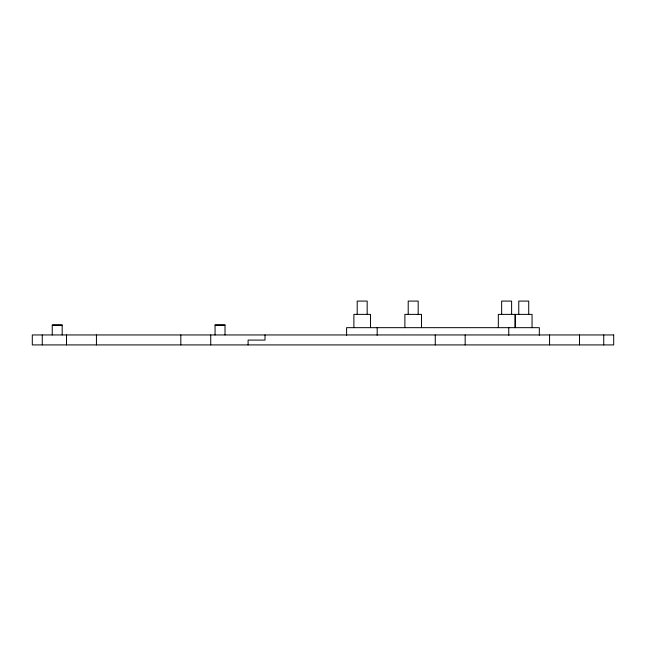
<?xml version="1.0" encoding="UTF-8"?>
<svg xmlns="http://www.w3.org/2000/svg" width="646" height="646" viewBox="0 0 646 646"><rect width="100%" height="100%" fill="white"/><g stroke="black" fill="none" stroke-linecap="round" stroke-linejoin="round"><path stroke-width="0.97" d="M52.245 325.132L62.194 325.132M215.053 325.132L225.026 325.132M603.735 334.951L603.735 344.916M579.478 334.951L579.478 344.916M549.568 334.951L549.568 344.916M539.329 335.258L539.329 327.667L346.603 327.667L346.603 335.258M532.054 327.667L532.054 314.376L515.435 314.376L515.435 327.667M528.727 314.376L528.727 301.084L518.762 301.084L518.762 314.376M514.943 327.667L514.943 314.376L498.324 314.376L498.324 327.667M511.616 314.376L511.616 301.084L501.651 301.084L501.651 314.376M508.757 327.667L508.757 335.258M465.168 334.951L465.168 344.916M435.267 334.951L435.267 344.916M421.499 327.667L421.499 314.376L404.889 314.376L404.889 327.667M418.18 314.376L418.18 301.084L408.207 301.084L408.207 314.376M377.175 327.667L377.175 335.258M370.497 327.667L370.497 314.376L353.887 314.376L353.887 327.667M367.17 314.376L367.17 301.084L357.206 301.084L357.206 314.376M265.013 334.951L265.013 340.087L248.104 340.087L248.104 344.916M225.026 334.951L225.01 324.97L215.07 324.97L215.053 334.951M210.733 334.951L210.733 344.916M180.832 334.951L180.832 344.916M96.432 334.951L96.432 344.916M66.522 334.951L66.522 344.916M62.194 334.951L62.169 325.019L52.269 325.019L52.245 334.951M42.265 334.951L42.265 344.916M613.7 334.951L32.3 334.951L32.3 344.916L613.7 344.916L613.7 334.951"/></g></svg>
